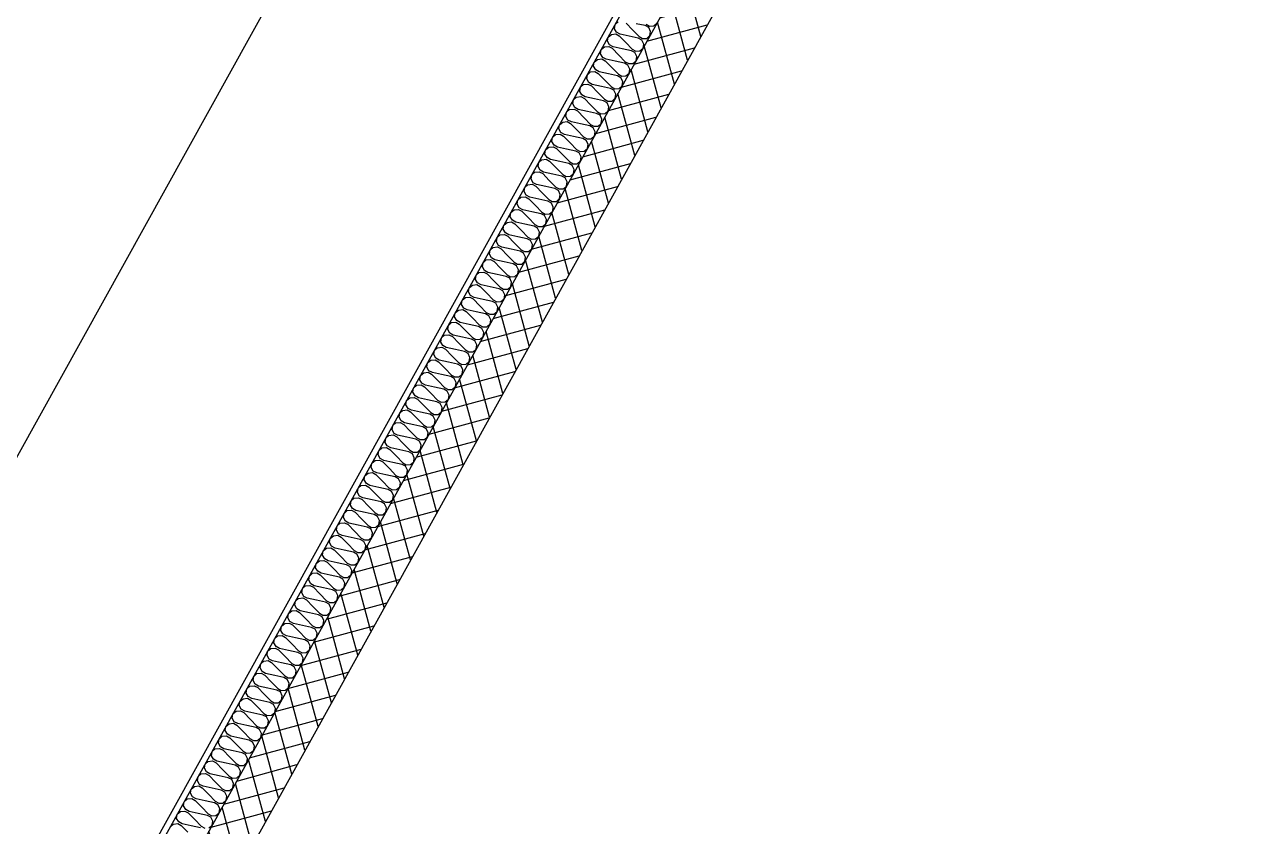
# Model space of a CAD drawing. Header units: millimetres. Extents: x -21000 to 567700, y 435000 to 850800.
# Drawn here: x 279980 to 284085, y 587122 to 589809 of the extents above; entities that cross this region are included whole.
import ezdxf
from ezdxf.xclip import XClip

# ---------------------------------------------------------------- set-up
doc = ezdxf.new("R2010")
doc.units = ezdxf.units.MM
doc.header["$LTSCALE"] = 700
doc.header["$XCLIPFRAME"] = 2
doc.linetypes.add('AB_Pbase$0$주차장기둥$0$CEN', pattern=[62, 60, -1, 0, -1])
doc.layers.get('0').update_dxf_attribs({"color": 2})
for name, color, linetype in [('AB_Pbase$0$ELE8', 8, 'Continuous'), ('AB_Pbase$0$FIN', 6, 'Continuous'), ('AB_Pbase$0$HAT-BR', 5, 'Continuous'), ('AB_Pbase$0$INS', 8, 'Continuous'), ('AB_Pbase$0$WAL', 3, 'Continuous'), ('AB_Pbase$0$주차장기둥$0$CEN_P', 244, 'AB_Pbase$0$주차장기둥$0$CEN')]:
    doc.layers.add(name, color=color, linetype=linetype)

# ---------------------------------------------------------------- blocks, each defined once
blk = doc.blocks.new('AB_Pbase$0$주차장기둥$0$cen 2bl 지하')
at = {"layer": 'AB_Pbase$0$주차장기둥$0$CEN_P', "color": 5}
blk.add_line((-17985.7, 66583), (-17985.7, 259281.2), dxfattribs=at)
blk = doc.blocks.new('AB_Pbase$0$주차장기둥')
at = {"rotation": 1.99999810188403}
blk.add_blockref('AB_Pbase$0$주차장기둥$0$cen 2bl 지하', (36991.8, -11666.7), dxfattribs=at)
blk = doc.blocks.new('AB_Pbase')
at = {"layer": 'AB_Pbase$0$ELE8'}
h = blk.add_hatch(dxfattribs=at)
h.set_pattern_fill('NET', color=256, scale=20, angle=15.182184)
h.paths.add_polyline_path([(273083.7, 576687.4), (271540, 577543.1), (269067.7, 573082.9), (269198.9, 573010.2), (271598.5, 577339.2), (273011, 576556.2)])
h.paths.add_polyline_path([(271036.4, 571991.6), (269969.4, 572583.1), (269896.7, 572451.9), (270963.7, 571860.4)])
h.paths.add_polyline_path([(267533.6, 573933.3), (268338.2, 573487.2), (268265.5, 573356), (267460.8, 573802.1)])
h.paths.add_polyline_path([(265762.5, 574915), (265689.7, 574783.8), (266666.9, 574242.1), (266739.6, 574373.3)])
h.paths.add_polyline_path([(282834.2, 606034.8), (283184, 605840.9), (283169.5, 605814.7), (283344.4, 605717.8), (283358.9, 605743.9), (283971.2, 605404.6), (286695.8, 610320), (286564.6, 610392.7), (286254.3, 609833), (283267.5, 611488.6), (283194.8, 611357.4), (286181.6, 609701.8), (283912.7, 605608.5), (280799.1, 607334.5), (280726.3, 607203.3), (282834.2, 606034.9)])
h.paths.add_polyline_path([(284863.4, 564098.5), (284936.1, 564229.7), (285618.3, 563851.5), (285545.6, 563720.4)])
h.paths.add_polyline_path([(288106.1, 564564.9), (288237.3, 564492.2), (288615.4, 565174.4), (288484.2, 565247.1)])
h.paths.add_polyline_path([(287614.8, 563328), (287687.5, 563459.2), (288859.5, 562809.5), (288786.8, 562678.3)])
h.paths.add_polyline_path([(290056.1, 561894.8), (289924.9, 561967.5), (289110.4, 560498.1), (289241.6, 560425.4)])
h.paths.add_polyline_path([(281687.8, 603760.5), (279492.5, 604977.4), (279630.7, 605226.6), (279761.9, 605153.9), (279696.4, 605035.8), (281760.5, 603891.7), (281687.8, 603760.5)])
h.paths.add_polyline_path([(282125.1, 603518.1), (286585.7, 601045.6), (286658.4, 601176.7), (282197.8, 603649.3), (282125.1, 603518.1)])
h.paths.add_polyline_path([(287197.9, 600706.2), (287270.6, 600837.4), (288119, 600367.1), (274239.1, 575327.1), (274107.9, 575399.8), (274340.4, 575819.3), (273623.2, 576216.8), (273695.9, 576348), (274413.1, 575950.5), (287915.1, 600308.6), (287197.9, 600706.2)])
at = {"layer": 'AB_Pbase$0$HAT-BR'}
h = blk.add_hatch(dxfattribs=at)
h.set_pattern_fill('ANSI31', color=256, scale=20, angle=145)
h.paths.add_polyline_path([(235929.4, 604527.6), (236063.8, 604661.9), (238153, 602571.6), (240063.6, 606018.4), (240229.8, 605926.3), (238280.5, 602409.7), (237010.4, 601140.3), (237826.9, 600323.4), (237692.5, 600189.1), (236741.7, 601140.4), (238029, 602427)])
h.paths.add_polyline_path([(238632.8, 599517.1), (232550.1, 593437.5), (232684.4, 593303.2), (238767.1, 599382.7)])
h.paths.add_polyline_path([(239573, 598576.4), (244422.5, 593724.3), (238339.7, 587644.8), (238205.4, 587779.2), (244153.8, 593724.4), (239438.6, 598442)])
h.paths.add_polyline_path([(253366.3, 576146.8), (254890.9, 574621.3), (254756.5, 574487), (253231.9, 576012.5)], flags=17)
h.paths.add_polyline_path([(246954.3, 581883.1), (245525.6, 580455.2), (245391.3, 580589.5), (246820, 582017.5)])
h.paths.add_polyline_path([(247173.6, 582371), (252407.6, 587602.2), (252541.9, 587467.8), (247308, 582236.6)])
h.paths.add_polyline_path([(260580.1, 582120.7), (261142.4, 583135.1), (260976.2, 583227.2), (260414, 582212.8)], flags=17)
h.paths.add_polyline_path([(263886.9, 576046.1), (264234.4, 575698.5), (264194.3, 575658.4), (265114.4, 575148.5), (265206.5, 575314.6)])
edge = h.paths.add_edge_path()
edge.add_line((263638.9, 581842.7), (261303.6, 583137.2))
edge.add_line((261303.6, 583137.2), (261395.8, 583303.3))
edge.add_line((261395.8, 583303.3), (265930.7, 580789.6))
edge.add_line((265930.7, 580789.6), (269809.1, 587786.6))
edge.add_line((269809.1, 587786.6), (269975.3, 587694.4))
edge.add_line((269975.3, 587694.4), (266096.8, 580697.5))
edge.add_line((266096.8, 580697.5), (266534.1, 580455.1))
edge.add_line((266534.1, 580455.1), (266442, 580288.9))
edge.add_line((266442, 580288.9), (263805.1, 581750.6))
edge.add_line((263638.9, 581842.7), (262485.1, 579761.3))
edge.add_line((263805.1, 581750.6), (261405.4, 577421.6))
edge.add_line((262393, 579595.1), (259935.3, 580957.4))
edge.add_line((262485.1, 579761.3), (259861.3, 581215.7))
edge.add_line((262393, 579595.1), (261239.3, 577513.7))
edge.add_line((259861.3, 581215.7), (259168.1, 579965.2))
edge.add_line((259334.3, 579873.1), (259168.1, 579965.2))
edge.add_line((259935.3, 580957.4), (259334.3, 579873.1))
edge.add_line((261239.3, 577513.7), (258615.4, 578968.1))
edge.add_line((258615.4, 578968.1), (258523.3, 578802))
edge.add_line((258523.3, 578802), (263739.4, 575910.6))
edge.add_line((263739.4, 575910.6), (263879.2, 576050.4))
edge.add_line((263879.2, 576050.4), (261405.4, 577421.6))
edge = h.paths.add_edge_path()
edge.add_line((273761.7, 610263.5), (273411.9, 610457.4))
edge.add_line((273411.9, 610457.4), (273281, 610221.2))
edge.add_line((273281, 610221.2), (271837.9, 611021.2))
edge.add_line((271837.9, 611021.2), (270579.8, 608751.5))
edge.add_line((270579.8, 608751.5), (267899.1, 610237.5))
edge.add_line((267899.1, 610237.5), (268345.1, 611042.1))
edge.add_line((268345.1, 611042.1), (267907.8, 611284.5))
edge.add_line((267907.8, 611284.5), (267461.8, 610479.9))
edge.add_line((267461.8, 610479.9), (264676.1, 612024))
edge.add_line((264676.1, 612024), (266867.4, 615977.3))
edge.add_line((266867.4, 615977.3), (266701.3, 616069.4))
edge.add_line((266701.3, 616069.4), (265295.3, 613533))
edge.add_line((265295.3, 613533), (264945.5, 613726.9))
edge.add_line((264945.5, 613726.9), (264853.4, 613560.7))
edge.add_line((264853.4, 613560.7), (265203.2, 613366.8))
edge.add_line((265203.2, 613366.8), (264417.8, 611949.9))
edge.add_line((264417.8, 611949.9), (276229.5, 605402.6))
edge.add_line((276229.5, 605402.6), (278088.8, 608756.8))
edge.add_line((278088.8, 608756.8), (278565.5, 608492.5))
edge.add_line((278565.5, 608492.5), (278798.2, 608912.4))
edge.add_line((278798.2, 608912.4), (278719.4, 608956))
edge.add_line((278719.4, 608956), (278578.9, 608702.3))
edge.add_line((278578.9, 608702.3), (278093.4, 608971.4))
edge.add_line((278093.4, 608971.4), (278825.5, 610292.1))
edge.add_line((278825.5, 610292.1), (278746.8, 610335.7))
edge.add_line((278746.8, 610335.7), (278092.3, 609155))
edge.add_line((278092.3, 609155), (277414.5, 609530.7))
edge.add_line((277414.5, 609530.7), (277370.8, 609452))
edge.add_line((277370.8, 609452), (278048.7, 609076.3))
edge.add_line((278048.7, 609076.3), (276155.5, 605660.9))
edge.add_line((276155.5, 605660.9), (275027.2, 606286.3))
edge.add_line((275027.2, 606286.3), (275473.2, 607090.9))
edge.add_line((275473.2, 607090.9), (275394.5, 607134.6))
edge.add_line((275394.5, 607134.6), (274948.5, 606329.9))
edge.add_line((274948.5, 606329.9), (274668.6, 606485.1))
edge.add_line((274668.6, 606485.1), (275114.6, 607289.7))
edge.add_line((275114.6, 607289.7), (275035.9, 607333.3))
edge.add_line((275035.9, 607333.3), (274589.9, 606528.7))
edge.add_line((274589.9, 606528.7), (270746, 608659.4))
edge.add_line((270746, 608659.4), (271911.9, 610762.9))
edge.add_line((271911.9, 610762.9), (273538.7, 609861.1))
edge.add_line((273538.7, 609861.1), (273766.6, 610272.2))
h.paths.add_polyline_path([(249823.9, 630123.9), (248214.6, 631015.9), (248122.5, 630849.7), (249731.8, 629957.7)])
h.paths.add_polyline_path([(264448.6, 621462.8), (264706.6, 621319.7), (264798.7, 621485.9), (263959.1, 621951.3), (263866.9, 621785.1), (264282.4, 621554.9), (263271.6, 619731.3), (263437.7, 619639.2)])
h.paths.add_polyline_path([(269499.6, 619034.5), (268660, 619499.9), (268567.9, 619333.7), (269048.9, 619067.1), (267972.6, 617125.4), (268138.8, 617033.3), (269215.1, 618975), (269407.5, 618868.3)])
h.paths.add_polyline_path([(278950.9, 618872.1), (277573.4, 619635.6), (275440.2, 615787.3), (272265.3, 617547.2), (272173.2, 617381), (274499.7, 616091.4), (273527.6, 614337.8), (273693.8, 614245.7), (274665.9, 615999.3), (276004, 615257.5), (276166.4, 615550.5), (275676.7, 615822), (277647.4, 619377.4), (278858.8, 618705.9)])
h.paths.add_polyline_path([(271683.5, 616497.6), (271517.4, 616589.7), (270492, 614739.9), (270658.2, 614647.8)])
h.paths.add_polyline_path([(266121, 619581), (265095.6, 617731.2), (264929.4, 617823.3), (265954.8, 619673.1)])
h.paths.add_polyline_path([(264405.1, 617124.9), (264497.2, 617291.1), (264296.1, 617402.6), (264203.9, 617236.4)])
edge = h.paths.add_edge_path()
edge.add_line((261140, 623342.4), (261232.1, 623508.6))
edge.add_line((261232.1, 623508.6), (257484.4, 625586))
edge.add_line((257484.4, 625586), (257392.3, 625419.8))
edge.add_line((257392.3, 625419.8), (258756.7, 624663.5))
edge.add_line((258756.7, 624663.5), (257030.8, 621549.9))
edge.add_line((257030.8, 621549.9), (255666.4, 622306.2))
edge.add_line((255666.4, 622306.2), (255622.7, 622227.5))
edge.add_line((255622.7, 622227.5), (256987.1, 621471.2))
edge.add_line((256987.1, 621471.2), (256735, 621016.4))
edge.add_line((256735, 621016.4), (256813.8, 620972.7))
edge.add_line((256813.8, 620972.7), (258835.4, 624619.9))
edge.add_line((258835.4, 624619.9), (261140, 623342.4))
h.paths.add_polyline_path([(252295.3, 623557.4), (252251.7, 623478.7), (252800.5, 623174.5), (252844.1, 623253.2)], flags=17)
h.paths.add_polyline_path([(278024, 614023.5), (278741.6, 615317.9), (277798.7, 613617.1), (277877.5, 613573.4), (278119.7, 614010.5), (279335.4, 613336.6), (279379.1, 613415.3), (278163.4, 614089.2), (278820.3, 615274.3), (278741.6, 615317.9)])
h.paths.add_polyline_path([(276999.8, 611990.1), (277047.9, 611963.4), (276926.7, 611744.8), (276799.9, 611815.1), (277163.5, 612471), (277242.2, 612427.4)], flags=17)
h.paths.add_polyline_path([(275349.5, 612653.4), (275456.1, 612845.8), (275766.5, 612673.7), (275659.8, 612481.3)], flags=17)
h.paths.add_polyline_path([(274915.1, 612859.8), (274748.9, 612952), (274506.5, 612514.6), (274672.7, 612422.5)], flags=17)
h.paths.add_polyline_path([(279024.5, 610867.8), (280144.5, 612888.1), (280223.2, 612844.5), (279103.3, 610824.1)])
h.paths.add_polyline_path([(279601.8, 610547.8), (280721.7, 612568.2), (280800.4, 612524.5), (279680.5, 610504.2)])
edge = h.paths.add_edge_path()
edge.add_line((268115.9, 579441.1), (268710.6, 579111.4))
edge.add_line((268710.6, 579111.4), (268676.7, 579050.2))
edge.add_line((268676.7, 579050.2), (271436.1, 577520.6))
edge.add_line((271436.1, 577520.6), (271470, 577581.9))
edge.add_line((271470, 577581.9), (271528.2, 577686.8))
edge.add_line((271528.2, 577686.8), (268174.1, 579546.1))
edge.add_line((268174.1, 579546.1), (268115.9, 579441.1))
h.paths.add_polyline_path([(252546, 576288.4), (251117.3, 574860.5), (254615.6, 571360.4), (257807.1, 577118), (257640.9, 577210.2), (255736.8, 573775), (255682.7, 573829.2), (255548.3, 573694.9), (255641, 573602.1), (254521.2, 571582.1), (251315.3, 574789.7), (252680.4, 576154.1)])
h.paths.add_polyline_path([(254748.7, 622094.5), (254457.8, 621569.8), (254624, 621477.7), (254914.9, 622002.4)], flags=17)
h.paths.add_polyline_path([(260390.1, 620339.5), (260224, 620431.6), (261377.8, 622513.2), (261544, 622421.1)])
h.paths.add_polyline_path([(246694.2, 601788.4), (244262.8, 603136.2), (244354.9, 603302.4), (246786.3, 601954.6)])
h.paths.add_polyline_path([(264513.8, 616681.6), (263362.4, 614604.4), (263948.4, 614279.6), (263856.3, 614113.4), (262500.6, 614864.9), (262592.7, 615031.1), (263196.2, 614696.5), (264347.6, 616773.8)])
h.paths.add_polyline_path([(251505.8, 616203), (251413.7, 616036.9), (267384.3, 607184.2), (267476.4, 607350.4)])
h.paths.add_polyline_path([(271057.7, 605148), (274188.8, 603412.4), (272429, 600237.5), (270189.9, 601478.7), (270097.8, 601312.5), (274624, 598803.6), (274716.1, 598969.8), (272595.1, 600145.4), (274355, 603320.3), (277464.3, 601596.8), (270405.5, 588862.3), (265870.5, 591376.1), (265778.4, 591209.9), (270479.5, 588604), (277722.6, 601670.9), (271149.8, 605314.2)])
h.paths.add_polyline_path([(255481.8, 630440.5), (255389.7, 630274.4), (255792, 630051.4), (254296.4, 627353.1), (254375.1, 627309.5), (255870.8, 630007.7), (258726.4, 628424.8), (257230.8, 625726.6), (257396.9, 625634.5), (258984.7, 628498.9)])
h.paths.add_polyline_path([(252754.7, 624571.9), (253714.6, 626303.6), (253793.4, 626260), (252833.4, 624528.2)])
h.paths.add_polyline_path([(271454, 617733.9), (271546.1, 617900.1), (271143.9, 618123.1), (271051.8, 617956.9)])
h.paths.add_polyline_path([(274129.6, 612597.8), (274173.2, 612676.5), (272975, 613340.7), (272679.2, 612807.2), (272845.4, 612715.1), (273097.5, 613169.9)], flags=17)
h.paths.add_polyline_path([(261119, 615848), (261285.2, 615755.9), (262691.1, 618292.3), (262525, 618384.4)])
h.paths.add_polyline_path([(261302.7, 615746.2), (261210.6, 615580), (261503.6, 615417.6), (261595.7, 615583.7)], flags=17)
h.paths.add_polyline_path([(260779.6, 615235.7), (260945.8, 615143.6), (260407.7, 614172.8), (247559.5, 621294.6), (247428.3, 621367.4), (245110.6, 622652.1), (245202.7, 622818.3), (246042.3, 622352.9), (246488.4, 623157.5), (246654.5, 623065.4), (246208.5, 622260.8), (248062.7, 621233), (249400.8, 623646.9), (248952.5, 623895.4), (248996.2, 623974.1), (249984.5, 623426.3), (249940.9, 623347.5), (249479.5, 623603.3), (248141.4, 621189.3), (250017.5, 620149.4), (251359.6, 622570.7), (250948.5, 622798.5), (250988.1, 622869.9), (251939.3, 622342.7), (251895.6, 622264), (251434.3, 622519.7), (250096.2, 620105.8), (252811.9, 618600.4), (253257.9, 619405.1), (253336.6, 619361.5), (252890.6, 618556.8), (253257.9, 618353.2), (254159.7, 619980), (253792.3, 620183.6), (253676, 619973.7), (253597.3, 620017.3), (253905.1, 620572.7), (254071.3, 620480.6), (253971.9, 620301.3), (254627.9, 619937.7), (254535.8, 619771.5), (254238.4, 619936.4), (253336.7, 618309.6), (254613.6, 617601.7), (255607.5, 619394.7), (255773.6, 619302.6), (254779.8, 617509.6), (260333.6, 614431.1)])
h.paths.add_polyline_path([(251257.3, 624727.3), (251091.2, 624819.4), (250887.5, 624452.1), (248071, 626013.3), (247978.9, 625847.1), (247979.1, 625847), (246827.7, 623769.8), (246993.9, 623677.6), (248145.3, 625754.9), (251552, 623866.5), (251644.1, 624032.7), (251053.7, 624359.9)])
h.paths.add_polyline_path([(239278.8, 608614.4), (239444.9, 608522.3), (239503.1, 608627.2), (240058.5, 608319.4), (240150.6, 608485.5), (239595.2, 608793.4), (239937, 609410), (239416.6, 609698.5), (239373, 609619.7), (239727.2, 609423.4)], flags=17)
h.paths.add_polyline_path([(249096, 617321.6), (249188.1, 617487.8), (246328.1, 619073.1), (246196.9, 619145.8), (244727.6, 619960.3), (244635.4, 619794.1)])
h.paths.add_polyline_path([(244912.1, 609773.6), (245004.2, 609939.8), (238523.3, 613532.3), (235245.5, 607619), (234042, 606416.1), (235434.6, 605022.7), (235569, 605157.1), (234240, 606486.8), (235318, 607564.2), (236122.2, 609014.9), (238706.7, 607582.3), (238270.4, 606795.2), (238991.9, 606395.2), (239084, 606561.4), (238528.6, 606869.2), (239047.4, 607805.1), (238881.2, 607897.2), (238798.8, 607748.5), (238357.1, 607993.3), (239086.7, 609309.6), (239008, 609353.3), (238278.4, 608037), (236214.3, 609181.1), (238509.9, 613322.4), (242795.5, 610946.9), (241038.1, 607776.4), (241204.2, 607684.3), (242961.7, 610854.8)])
h.paths.add_polyline_path([(254770.9, 631457.8), (254937, 631365.6), (255145.7, 631742.1), (254979.5, 631834.2)])
h.paths.add_polyline_path([(254539.5, 630648.5), (254373.3, 630740.6), (254143, 630325.1), (253548.3, 630654.8), (253504.7, 630576.1), (254099.4, 630246.4), (253042.5, 628339.7), (251765.6, 629047.6), (252822.5, 630954.2), (252848.7, 630939.7), (252892.3, 631018.4), (252787.4, 631076.6), (251686.9, 629091.2), (250436.1, 629784.5), (250344, 629618.3), (251594.7, 628925), (250494.2, 626939.6), (250599.2, 626881.5), (250642.8, 626960.2), (250616.6, 626974.7), (251673.5, 628881.4), (252950.4, 628173.6), (251893.5, 626266.9), (251298.8, 626596.6), (251255.1, 626517.9), (251849.9, 626188.2), (251488.7, 625536.6), (251654.9, 625444.5)])
at = {"layer": 'AB_Pbase$0$FIN'}
for p, q in [((274358.6, 576140.8), (287724.8, 600254.1)), ((274366.4, 576113.6), (287752, 600261.9))]:
    blk.add_line(p, q, dxfattribs=at)
at = {"layer": 'AB_Pbase$0$INS'}
for points in [[(280468.2, 587121.6), (280478.8, 587130.8), (280493.3, 587132.3), (280504.9, 587125.9), (280526.8, 587103.5)], [(280569, 587117.8), (280538.4, 587124.5), (280507.8, 587131.2), (280496.3, 587137.6), (280489.2, 587149.7), (280491.4, 587163.6), (280502, 587172.8), (280516.6, 587174.3), (280528.2, 587167.9), (280550, 587145.5), (280571.9, 587123.1), (280583.5, 587116.7)], [(280597.4, 587117.2), (280608, 587126.4), (280610.2, 587140.2), (280603.8, 587153.4), (280592.3, 587159.8), (280561.7, 587166.5), (280531.1, 587173.2), (280519.5, 587179.6), (280512.5, 587191.7), (280514.7, 587205.5), (280525.3, 587214.8), (280539.9, 587216.3), (280551.4, 587209.9), (280573.3, 587187.5), (280595.2, 587165.1), (280606.7, 587158.7), (280620.7, 587159.1), (280631.3, 587168.4), (280633.5, 587182.2), (280627.1, 587195.4), (280615.5, 587201.8), (280584.9, 587208.5), (280554.3, 587215.1), (280542.8, 587221.5), (280535.8, 587233.6), (280538, 587247.5), (280548.6, 587256.7), (280563.2, 587258.3), (280574.7, 587251.9), (280596.6, 587229.5), (280618.5, 587207), (280630, 587200.6), (280644, 587201.1), (280654.6, 587210.3), (280656.8, 587224.2), (280650.4, 587237.4), (280638.8, 587243.8), (280608.2, 587250.4), (280577.6, 587257.1), (280566.1, 587263.5), (280559.1, 587275.6), (280561.3, 587289.5), (280571.9, 587298.7), (280586.4, 587300.2), (280598, 587293.8), (280619.8, 587271.4), (280641.7, 587249), (280653.3, 587242.6), (280667.3, 587243.1), (280677.9, 587252.3), (280680.1, 587266.2), (280673.6, 587279.4), (280662.1, 587285.8), (280631.5, 587292.4), (280600.9, 587299.1), (280589.3, 587305.5), (280582.3, 587317.6), (280584.5, 587331.5), (280595.1, 587340.7), (280609.7, 587342.2), (280621.2, 587335.8), (280643.1, 587313.4), (280665, 587291), (280676.5, 587284.6), (280690.5, 587285.1), (280701.1, 587294.3), (280703.3, 587308.2), (280696.9, 587321.3), (280685.4, 587327.7), (280654.8, 587334.4), (280624.2, 587341.1), (280612.6, 587347.5), (280605.6, 587359.6), (280607.8, 587373.5), (280618.4, 587382.7), (280633, 587384.2), (280644.5, 587377.8), (280666.4, 587355.4), (280688.3, 587333), (280699.8, 587326.6), (280713.8, 587327.1), (280724.4, 587336.3), (280726.6, 587350.2), (280720.2, 587363.3), (280708.6, 587369.7), (280678, 587376.4), (280647.4, 587383.1), (280635.9, 587389.5), (280628.9, 587401.6), (280631.1, 587415.4), (280641.7, 587424.7), (280656.2, 587426.2), (280667.8, 587419.8), (280689.7, 587397.4), (280711.5, 587375), (280723.1, 587368.6), (280737.1, 587369), (280747.7, 587378.3), (280749.9, 587392.1), (280743.4, 587405.3), (280731.9, 587411.7), (280701.3, 587418.4), (280670.7, 587425), (280659.1, 587431.4), (280652.1, 587443.6), (280654.3, 587457.4), (280664.9, 587466.6), (280679.5, 587468.2), (280691.1, 587461.8), (280712.9, 587439.4), (280734.8, 587416.9), (280746.4, 587410.5), (280760.3, 587411), (280770.9, 587420.2), (280773.1, 587434.1), (280766.7, 587447.3), (280755.2, 587453.7), (280724.6, 587460.4), (280694, 587467), (280682.4, 587473.4), (280675.4, 587485.5), (280677.6, 587499.4), (280688.2, 587508.6), (280702.8, 587510.2), (280714.3, 587503.8), (280736.2, 587481.3), (280758.1, 587458.9), (280769.6, 587452.5), (280783.6, 587453), (280794.2, 587462.2), (280796.4, 587476.1), (280790, 587489.3), (280778.4, 587495.7), (280747.8, 587502.3), (280717.2, 587509), (280705.7, 587515.4), (280698.7, 587527.5), (280700.9, 587541.4), (280711.5, 587550.6), (280726.1, 587552.1), (280737.6, 587545.7), (280759.5, 587523.3), (280781.3, 587500.9), (280792.9, 587494.5), (280806.9, 587495), (280817.5, 587504.2), (280819.7, 587518.1), (280813.3, 587531.2), (280801.7, 587537.6), (280771.1, 587544.3), (280740.5, 587551), (280729, 587557.4), (280722, 587569.5), (280724.2, 587583.4), (280734.8, 587592.6), (280749.3, 587594.1), (280760.9, 587587.7), (280782.7, 587565.3), (280804.6, 587542.9), (280816.2, 587536.5), (280830.1, 587537), (280840.7, 587546.2), (280842.9, 587560.1), (280836.5, 587573.2), (280825, 587579.6), (280794.4, 587586.3), (280763.8, 587593), (280752.2, 587599.4), (280745.2, 587611.5), (280747.4, 587625.4), (280758, 587634.6), (280772.6, 587636.1), (280784.1, 587629.7), (280806, 587607.3), (280827.9, 587584.9), (280839.4, 587578.5), (280853.4, 587579), (280864, 587588.2), (280866.2, 587602), (280859.8, 587615.2), (280848.3, 587621.6), (280817.6, 587628.3), (280787, 587635), (280775.5, 587641.3), (280768.5, 587653.5), (280770.7, 587667.3), (280781.3, 587676.6), (280795.9, 587678.1), (280807.4, 587671.7), (280829.3, 587649.3), (280851.2, 587626.9), (280862.7, 587620.5), (280876.7, 587620.9), (280887.3, 587630.2), (280889.5, 587644), (280883.1, 587657.2), (280871.5, 587663.6), (280840.9, 587670.3), (280810.3, 587676.9), (280798.8, 587683.3), (280791.8, 587695.4), (280794, 587709.3), (280804.6, 587718.5), (280819.1, 587720.1), (280830.7, 587713.7), (280852.6, 587691.3), (280874.4, 587668.8), (280886, 587662.4), (280900, 587662.9), (280910.6, 587672.1), (280912.8, 587686), (280906.3, 587699.2), (280894.8, 587705.6), (280864.2, 587712.2), (280833.6, 587718.9), (280822, 587725.3), (280815, 587737.4), (280817.2, 587751.3), (280827.8, 587760.5), (280842.4, 587762), (280854, 587755.6), (280875.8, 587733.2), (280897.7, 587710.8), (280909.2, 587704.4), (280923.2, 587704.9), (280933.8, 587714.1), (280936, 587728), (280929.6, 587741.2), (280918.1, 587747.5), (280887.5, 587754.2), (280856.9, 587760.9), (280845.3, 587767.3), (280838.3, 587779.4), (280840.5, 587793.3), (280851.1, 587802.5), (280865.7, 587804), (280877.2, 587797.6), (280899.1, 587775.2), (280921, 587752.8), (280932.5, 587746.4), (280946.5, 587746.9), (280957.1, 587756.1), (280959.3, 587770), (280952.9, 587783.1), (280941.3, 587789.5), (280910.7, 587796.2), (280880.1, 587802.9), (280868.6, 587809.3), (280861.6, 587821.4), (280863.8, 587835.3), (280874.4, 587844.5), (280888.9, 587846), (280900.5, 587839.6), (280922.4, 587817.2), (280944.2, 587794.8), (280955.8, 587788.4), (280969.8, 587788.9), (280980.4, 587798.1), (280982.6, 587811.9), (280976.2, 587825.1), (280964.6, 587831.5), (280934, 587838.2), (280903.4, 587844.9), (280891.9, 587851.3), (280884.9, 587863.4), (280887.1, 587877.2), (280897.7, 587886.5), (280912.2, 587888), (280923.8, 587881.6), (280945.6, 587859.2), (280967.5, 587836.8), (280979.1, 587830.4), (280993, 587830.8), (281003.6, 587840.1), (281005.8, 587853.9), (280999.4, 587867.1), (280987.9, 587873.5), (280957.3, 587880.2), (280926.7, 587886.8), (280915.1, 587893.2), (280908.1, 587905.4), (280910.3, 587919.2), (280920.9, 587928.4), (280935.5, 587930), (280947, 587923.6), (280968.9, 587901.2), (280990.8, 587878.7), (281002.3, 587872.3), (281016.3, 587872.8), (281026.9, 587882), (281029.1, 587895.9), (281022.7, 587909.1), (281011.1, 587915.5), (280980.5, 587922.1), (280949.9, 587928.8), (280938.4, 587935.2), (280931.4, 587947.3), (280933.6, 587961.2), (280944.2, 587970.4), (280958.8, 587972), (280970.3, 587965.6), (280992.2, 587943.1), (281014.1, 587920.7), (281025.6, 587914.3), (281039.6, 587914.8), (281050.2, 587924), (281052.4, 587937.9), (281046, 587951.1), (281034.4, 587957.5), (281003.8, 587964.1), (280973.2, 587970.8), (280961.7, 587977.2), (280954.7, 587989.3), (280956.9, 588003.2), (280967.5, 588012.4), (280982, 588013.9), (280993.6, 588007.5), (281015.5, 587985.1), (281037.3, 587962.7), (281048.9, 587956.3), (281062.9, 587956.8), (281073.5, 587966), (281075.7, 587979.9), (281069.2, 587993), (281057.7, 587999.4), (281027.1, 588006.1), (280996.5, 588012.8), (280984.9, 588019.2), (280977.9, 588031.3), (280980.1, 588045.2), (280990.7, 588054.4), (281005.3, 588055.9), (281016.8, 588049.5), (281038.7, 588027.1), (281060.6, 588004.7), (281072.1, 587998.3), (281086.1, 587998.8), (281096.7, 588008), (281098.9, 588021.9), (281092.5, 588035), (281081, 588041.4), (281050.4, 588048.1), (281019.8, 588054.8), (281008.2, 588061.2), (281001.2, 588073.3), (281003.4, 588087.2), (281014, 588096.4), (281028.6, 588097.9), (281040.1, 588091.5), (281062, 588069.1), (281083.9, 588046.7), (281095.4, 588040.3), (281109.4, 588040.7), (281120, 588050), (281122.2, 588063.8), (281115.8, 588077), (281104.2, 588083.4), (281073.6, 588090.1), (281043, 588096.7), (281031.5, 588103.1), (281024.5, 588115.3), (281026.7, 588129.1), (281037.3, 588138.4), (281051.8, 588139.9), (281063.4, 588133.5), (281085.3, 588111.1), (281107.1, 588088.7), (281118.7, 588082.3), (281132.7, 588082.7), (281143.3, 588091.9), (281145.5, 588105.8), (281139, 588119), (281127.5, 588125.4), (281096.9, 588132.1), (281066.3, 588138.7), (281054.8, 588145.1), (281047.7, 588157.2), (281049.9, 588171.1), (281060.5, 588180.3), (281075.1, 588181.9), (281086.7, 588175.5), (281108.5, 588153), (281130.4, 588130.6), (281142, 588124.2), (281155.9, 588124.7), (281166.5, 588133.9), (281168.7, 588147.8), (281162.3, 588161), (281150.8, 588167.4), (281120.2, 588174), (281089.6, 588180.7), (281078, 588187.1), (281071, 588199.2), (281073.2, 588213.1), (281083.8, 588222.3), (281098.4, 588223.8), (281109.9, 588217.4), (281131.8, 588195), (281153.7, 588172.6), (281165.2, 588166.2), (281179.2, 588166.7), (281189.8, 588175.9), (281192, 588189.8), (281185.6, 588202.9), (281174, 588209.3), (281143.4, 588216), (281112.8, 588222.7), (281101.3, 588229.1), (281094.3, 588241.2), (281096.5, 588255.1), (281107.1, 588264.3), (281121.7, 588265.8), (281133.2, 588259.4), (281155.1, 588237), (281177, 588214.6), (281188.5, 588208.2), (281202.5, 588208.7), (281213.1, 588217.9), (281215.3, 588231.8), (281208.9, 588244.9), (281197.3, 588251.3), (281166.7, 588258), (281136.1, 588264.7), (281124.6, 588271.1), (281117.6, 588283.2), (281119.8, 588297.1), (281130.4, 588306.3), (281144.9, 588307.8), (281156.5, 588301.4), (281178.3, 588279), (281200.2, 588256.6), (281211.8, 588250.2), (281225.8, 588250.7), (281236.4, 588259.9), (281238.6, 588273.7), (281232.1, 588286.9), (281220.6, 588293.3), (281190, 588300), (281159.4, 588306.7), (281147.8, 588313.1), (281140.8, 588325.2), (281143, 588339), (281153.6, 588348.3), (281168.2, 588349.8), (281179.7, 588343.4), (281201.6, 588321), (281223.5, 588298.6), (281235, 588292.2), (281249, 588292.6), (281259.6, 588301.9), (281261.8, 588315.7), (281255.4, 588328.9), (281243.9, 588335.3), (281213.3, 588342), (281182.7, 588348.6), (281171.1, 588355), (281164.1, 588367.2), (281166.3, 588381), (281176.9, 588390.2), (281191.5, 588391.8), (281203, 588385.4), (281224.9, 588363), (281246.8, 588340.5), (281258.3, 588334.1), (281272.3, 588334.6), (281282.9, 588343.8), (281285.1, 588357.7), (281278.7, 588370.9), (281267.1, 588377.3), (281236.5, 588383.9), (281205.9, 588390.6), (281194.4, 588397), (281187.4, 588409.1), (281189.6, 588423), (281200.2, 588432.2), (281214.7, 588433.8), (281226.3, 588427.4), (281248.2, 588404.9), (281270, 588382.5), (281281.6, 588376.1), (281295.6, 588376.6), (281306.2, 588385.8), (281308.4, 588399.7), (281301.9, 588412.9), (281290.4, 588419.3), (281259.8, 588425.9), (281229.2, 588432.6), (281217.6, 588439), (281210.6, 588451.1), (281212.8, 588465), (281223.4, 588474.2), (281238, 588475.7), (281249.6, 588469.3), (281271.4, 588446.9), (281293.3, 588424.5), (281304.9, 588418.1), (281318.8, 588418.6), (281329.4, 588427.8), (281331.6, 588441.7), (281325.2, 588454.8), (281313.7, 588461.2), (281283.1, 588467.9), (281252.5, 588474.6), (281240.9, 588481), (281233.9, 588493.1), (281236.1, 588507), (281246.7, 588516.2), (281261.3, 588517.7), (281272.8, 588511.3), (281294.7, 588488.9), (281316.6, 588466.5), (281328.1, 588460.1), (281342.1, 588460.6), (281352.7, 588469.8), (281354.9, 588483.7), (281348.5, 588496.8), (281336.9, 588503.2), (281306.3, 588509.9), (281275.7, 588516.6), (281264.2, 588523), (281257.2, 588535.1), (281259.4, 588549), (281270, 588558.2), (281284.6, 588559.7), (281296.1, 588553.3), (281318, 588530.9), (281339.8, 588508.5), (281351.4, 588502.1), (281365.4, 588502.5), (281376, 588511.8), (281378.2, 588525.6), (281371.8, 588538.8), (281360.2, 588545.2), (281329.6, 588551.9), (281299, 588558.5), (281287.5, 588564.9), (281280.5, 588577.1), (281282.7, 588590.9), (281293.3, 588600.2), (281307.8, 588601.7), (281319.4, 588595.3), (281341.2, 588572.9), (281363.1, 588550.5), (281374.7, 588544.1), (281388.7, 588544.5), (281399.2, 588553.7), (281401.4, 588567.6), (281395, 588580.8), (281383.5, 588587.2), (281352.9, 588593.9), (281322.3, 588600.5), (281310.7, 588606.9), (281303.7, 588619), (281305.9, 588632.9), (281316.5, 588642.1), (281331.1, 588643.7), (281342.6, 588637.3), (281364.5, 588614.8), (281386.4, 588592.4), (281397.9, 588586), (281411.9, 588586.5), (281422.5, 588595.7), (281424.7, 588609.6), (281418.3, 588622.8), (281406.8, 588629.2), (281376.2, 588635.8), (281345.5, 588642.5), (281334, 588648.9), (281327, 588661), (281329.2, 588674.9), (281339.8, 588684.1), (281354.4, 588685.6), (281365.9, 588679.2), (281387.8, 588656.8), (281409.7, 588634.4), (281421.2, 588628), (281435.2, 588628.5), (281445.8, 588637.7), (281448, 588651.6), (281441.6, 588664.7), (281430, 588671.1), (281399.4, 588677.8), (281368.8, 588684.5), (281357.3, 588690.9), (281350.3, 588703), (281352.5, 588716.9), (281363.1, 588726.1), (281377.6, 588727.6), (281389.2, 588721.2), (281411.1, 588698.8), (281432.9, 588676.4), (281444.5, 588670), (281458.5, 588670.5), (281469.1, 588679.7), (281471.3, 588693.6), (281464.8, 588706.7), (281453.3, 588713.1), (281422.7, 588719.8), (281392.1, 588726.5), (281380.5, 588732.9), (281373.5, 588745), (281375.7, 588758.9), (281386.3, 588768.1), (281400.9, 588769.6), (281412.5, 588763.2), (281434.3, 588740.8), (281456.2, 588718.4), (281467.7, 588712), (281481.7, 588712.5), (281492.3, 588721.7), (281494.5, 588735.5), (281488.1, 588748.7), (281476.6, 588755.1), (281446, 588761.8), (281415.4, 588768.5), (281403.8, 588774.9), (281396.8, 588787), (281399, 588800.8), (281409.6, 588810.1), (281424.2, 588811.6), (281435.7, 588805.2), (281457.6, 588782.8), (281479.5, 588760.4), (281491, 588754), (281505, 588754.4), (281515.6, 588763.7), (281517.8, 588777.5), (281511.4, 588790.7), (281499.8, 588797.1), (281469.2, 588803.8), (281438.6, 588810.4), (281427.1, 588816.8), (281420.1, 588829), (281422.3, 588842.8), (281432.9, 588852), (281447.4, 588853.6), (281459, 588847.2), (281480.9, 588824.8), (281502.7, 588802.3), (281514.3, 588795.9), (281528.3, 588796.4), (281538.9, 588805.6), (281541.1, 588819.5), (281534.7, 588832.7), (281523.1, 588839.1), (281492.5, 588845.7), (281461.9, 588852.4), (281450.4, 588858.8), (281443.4, 588870.9), (281445.6, 588884.8), (281456.2, 588894), (281470.7, 588895.6), (281482.3, 588889.2), (281504.1, 588866.7), (281526, 588844.3), (281537.6, 588837.9), (281551.5, 588838.4), (281562.1, 588847.6), (281564.3, 588861.5), (281557.9, 588874.7), (281546.4, 588881.1), (281515.8, 588887.7), (281485.2, 588894.4), (281473.6, 588900.8), (281466.6, 588912.9), (281468.8, 588926.8), (281479.4, 588936), (281494, 588937.5), (281505.5, 588931.1), (281527.4, 588908.7), (281549.3, 588886.3), (281560.8, 588879.9), (281574.8, 588880.4), (281585.4, 588889.6), (281587.6, 588903.5), (281581.2, 588916.6), (281569.6, 588923), (281539, 588929.7), (281508.4, 588936.4), (281496.9, 588942.8), (281489.9, 588954.9), (281492.1, 588968.8), (281502.7, 588978), (281517.3, 588979.5), (281528.8, 588973.1), (281550.7, 588950.7), (281572.6, 588928.3), (281584.1, 588921.9), (281598.1, 588922.4), (281608.7, 588931.6), (281610.9, 588945.5), (281604.5, 588958.6), (281592.9, 588965), (281562.3, 588971.7), (281531.7, 588978.4), (281520.2, 588984.8), (281513.2, 588996.9), (281515.4, 589010.8), (281526, 589020), (281540.5, 589021.5), (281552.1, 589015.1), (281574, 588992.7), (281595.8, 588970.3), (281607.4, 588963.9), (281621.4, 588964.3), (281632, 588973.6), (281634.2, 588987.4), (281627.7, 589000.6), (281616.2, 589007), (281585.6, 589013.7), (281555, 589020.3), (281543.4, 589026.7), (281536.4, 589038.9), (281538.6, 589052.7), (281549.2, 589062), (281563.8, 589063.5), (281575.3, 589057.1), (281597.2, 589034.7), (281619.1, 589012.3), (281630.6, 589005.9), (281644.6, 589006.3), (281655.2, 589015.5), (281657.4, 589029.4), (281651, 589042.6), (281639.5, 589049), (281608.9, 589055.7), (281578.3, 589062.3), (281566.7, 589068.7), (281559.7, 589080.8), (281561.9, 589094.7), (281572.5, 589103.9), (281587.1, 589105.5), (281598.6, 589099.1), (281620.5, 589076.6), (281642.4, 589054.2), (281653.9, 589047.8), (281667.9, 589048.3), (281678.5, 589057.5), (281680.7, 589071.4), (281674.3, 589084.6), (281662.7, 589091), (281632.1, 589097.6), (281601.5, 589104.3), (281590, 589110.7), (281583, 589122.8), (281585.2, 589136.7), (281595.8, 589145.9), (281610.3, 589147.4), (281621.9, 589141), (281643.8, 589118.6), (281665.6, 589096.2), (281677.2, 589089.8), (281691.2, 589090.3), (281701.8, 589099.5), (281704, 589113.4), (281697.5, 589126.5), (281686, 589132.9), (281655.4, 589139.6), (281624.8, 589146.3), (281613.3, 589152.7), (281606.2, 589164.8), (281608.5, 589178.7), (281619, 589187.9), (281633.6, 589189.4), (281645.2, 589183), (281667, 589160.6), (281688.9, 589138.2), (281700.5, 589131.8), (281714.4, 589132.3), (281725, 589141.5), (281727.2, 589155.4), (281720.8, 589168.5), (281709.3, 589174.9), (281678.7, 589181.6), (281648.1, 589188.3), (281636.5, 589194.7), (281629.5, 589206.8), (281631.7, 589220.7), (281642.3, 589229.9), (281656.9, 589231.4), (281668.4, 589225), (281690.3, 589202.6), (281712.2, 589180.2), (281723.7, 589173.8), (281737.7, 589174.3), (281748.3, 589183.5), (281750.5, 589197.3), (281744.1, 589210.5), (281732.5, 589216.9), (281701.9, 589223.6), (281671.3, 589230.3), (281659.8, 589236.7), (281652.8, 589248.8), (281655, 589262.6), (281665.6, 589271.9), (281680.2, 589273.4), (281691.7, 589267), (281713.6, 589244.6), (281735.5, 589222.2), (281747, 589215.8), (281761, 589216.2), (281771.6, 589225.5), (281773.8, 589239.3), (281767.4, 589252.5), (281755.8, 589258.9), (281725.2, 589265.6), (281694.6, 589272.2), (281683.1, 589278.6), (281676.1, 589290.8), (281678.3, 589304.6), (281688.9, 589313.8), (281703.4, 589315.4), (281715, 589309), (281736.8, 589286.6), (281758.7, 589264.1), (281770.3, 589257.7), (281784.3, 589258.2), (281794.9, 589267.4), (281797.1, 589281.3), (281790.6, 589294.5), (281779.1, 589300.9), (281748.5, 589307.5), (281717.9, 589314.2), (281706.3, 589320.6), (281699.3, 589332.7), (281701.5, 589346.6), (281712.1, 589355.8), (281726.7, 589357.4), (281738.2, 589351), (281760.1, 589328.5), (281782, 589306.1), (281793.5, 589299.7), (281807.5, 589300.2), (281818.1, 589309.4), (281820.3, 589323.3), (281813.9, 589336.5), (281802.4, 589342.9), (281771.8, 589349.5), (281741.2, 589356.2), (281729.6, 589362.6), (281722.6, 589374.7), (281724.8, 589388.6), (281735.4, 589397.8), (281750, 589399.3), (281761.5, 589392.9), (281783.4, 589370.5), (281805.3, 589348.1), (281816.8, 589341.7), (281830.8, 589342.2), (281841.4, 589351.4), (281843.6, 589365.3), (281837.2, 589378.4), (281825.6, 589384.8), (281795, 589391.5), (281764.4, 589398.2), (281752.9, 589404.6), (281745.9, 589416.7), (281748.1, 589430.6), (281758.7, 589439.8), (281773.2, 589441.3), (281784.8, 589434.9), (281806.7, 589412.5), (281828.5, 589390.1), (281840.1, 589383.7), (281854.1, 589384.2), (281864.7, 589393.4), (281866.9, 589407.3), (281860.4, 589420.4), (281848.9, 589426.8), (281818.3, 589433.5), (281787.7, 589440.2), (281776.1, 589446.6), (281769.1, 589458.7), (281771.3, 589472.6), (281781.9, 589481.8), (281796.5, 589483.3), (281808.1, 589476.9), (281829.9, 589454.5), (281851.8, 589432.1), (281863.4, 589425.7), (281877.3, 589426.1), (281887.9, 589435.4), (281890.1, 589449.2), (281883.7, 589462.4), (281872.2, 589468.8), (281841.6, 589475.5), (281811, 589482.1), (281799.4, 589488.5), (281792.4, 589500.7), (281794.6, 589514.5), (281805.2, 589523.8), (281819.8, 589525.3), (281831.3, 589518.9), (281853.2, 589496.5), (281875.1, 589474), (281886.6, 589467.6), (281900.6, 589468.1), (281911.2, 589477.3), (281913.4, 589491.2), (281907, 589504.4), (281895.4, 589510.8), (281864.8, 589517.5), (281834.2, 589524.1), (281822.7, 589530.5), (281815.7, 589542.6), (281817.9, 589556.5), (281828.5, 589565.7), (281843.1, 589567.3), (281854.6, 589560.9), (281876.5, 589538.4), (281898.3, 589516), (281909.9, 589509.6), (281923.9, 589510.1), (281934.5, 589519.3), (281936.7, 589533.2), (281930.3, 589546.4), (281918.7, 589552.8), (281888.1, 589559.4), (281857.5, 589566.1), (281846, 589572.5), (281839, 589584.6), (281841.2, 589598.5), (281851.8, 589607.7), (281866.3, 589609.2), (281877.9, 589602.8), (281899.7, 589580.4), (281921.6, 589558), (281933.2, 589551.6), (281947.2, 589552.1), (281957.7, 589561.3), (281959.9, 589575.2), (281953.5, 589588.3), (281942, 589594.7), (281911.4, 589601.4), (281880.8, 589608.1), (281869.2, 589614.5), (281862.2, 589626.6), (281864.4, 589640.5), (281875, 589649.7), (281889.6, 589651.2), (281901.1, 589644.8), (281923, 589622.4), (281944.9, 589600), (281956.4, 589593.6), (281970.4, 589594.1), (281981, 589603.3), (281983.2, 589617.2), (281976.8, 589630.3), (281965.3, 589636.7), (281934.7, 589643.4), (281904, 589650.1), (281892.5, 589656.5), (281885.5, 589668.6), (281887.7, 589682.5), (281898.3, 589691.7), (281912.9, 589693.2), (281924.4, 589686.8), (281946.3, 589664.4), (281968.2, 589642), (281979.7, 589635.6), (281993.7, 589636.1), (282004.3, 589645.3), (282006.5, 589659.1), (282000.1, 589672.3), (281988.5, 589678.7), (281957.9, 589685.4), (281927.3, 589692.1), (281915.8, 589698.5), (281908.8, 589710.6), (281911, 589724.4), (281921.6, 589733.7), (281936.1, 589735.2), (281947.7, 589728.8), (281969.6, 589706.4), (281991.4, 589684), (282003, 589677.6), (282017, 589678), (282027.6, 589687.3), (282029.8, 589701.1), (282023.3, 589714.3), (282011.8, 589720.7), (281981.2, 589727.4), (281950.6, 589734), (281939, 589740.4), (281932, 589752.6), (281934.2, 589766.4), (281944.8, 589775.6), (281959.4, 589777.2), (281971, 589770.8), (281992.8, 589748.4), (282014.7, 589725.9), (282026.2, 589719.5), (282040.2, 589720), (282050.8, 589729.2), (282053, 589743.1), (282046.6, 589756.3), (282035.1, 589762.7), (282004.5, 589769.3), (281973.9, 589776), (281962.3, 589782.4), (281955.3, 589794.5), (281957.5, 589808.4), (281968.1, 589817.6)], [(281994.2, 589812.8), (282016.1, 589790.3), (282038, 589767.9), (282049.5, 589761.5), (282063.5, 589762), (282074.1, 589771.2), (282076.3, 589785.1), (282069.9, 589798.3), (282058.3, 589804.7), (282027.7, 589811.3)], [(282061.2, 589809.9), (282072.8, 589803.5), (282086.8, 589804), (282097.4, 589813.2)]]:
    blk.add_lwpolyline(points, dxfattribs=at)
at = {"layer": 'AB_Pbase$0$WAL'}
blk.add_lwpolyline([(287197.9, 600706.2), (287270.6, 600837.4), (288119, 600367.1), (274239.1, 575327.1), (274107.9, 575399.8), (274340.4, 575819.3), (273623.2, 576216.8), (273695.9, 576348), (274413.1, 575950.5), (287915.1, 600308.6), (287197.9, 600706.2)], close=True, dxfattribs=at)
at = {"rotation": 329.0000000345588}
blk.add_blockref('AB_Pbase$0$주차장기둥', (231892.5, 539971.5), dxfattribs=at)

msp = doc.modelspace()

# ---------------------------------------------------------------- block references
ref = msp.add_blockref('AB_Pbase', (0, 0))
XClip(ref).set_block_clipping_path([(-0.000000015, 445500.0000000148), (493845.7187941075, 839949.3912975936)])

doc.saveas('drawing.dxf')
